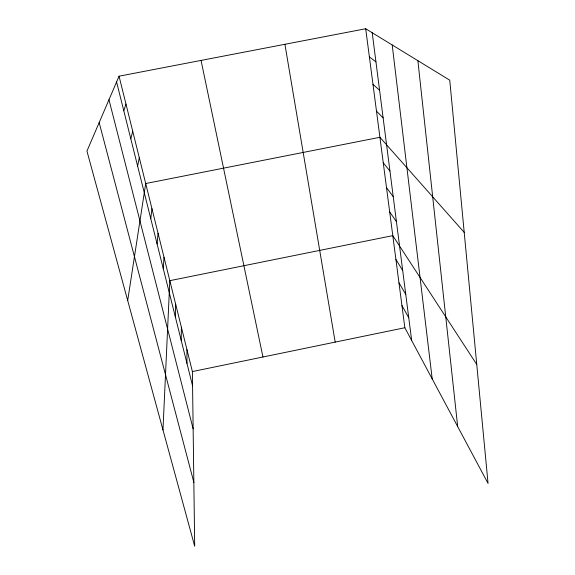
<?xml version="1.0" encoding="UTF-8"?>
<svg xmlns="http://www.w3.org/2000/svg" width="575" height="575" viewBox="0 0 575 575"><rect width="100%" height="100%" fill="white"/><g stroke="black" fill="none" stroke-linecap="round" stroke-linejoin="round"><path stroke-width="0.86" d="M181.211 340.386L181.377 327.204M175.317 316.818L175.67 304.218M162.969 429.906L169.819 280.672L392.79 235.635L476.747 364.442M163.257 268.597L164.012 257.255M157.09 243.944L158.053 233.278M150.772 218.665L151.951 208.703M127.693 300.509L145.705 183.526L379.91 137.288L464.205 232.365M137.626 166.125L139.294 157.708M130.798 138.812L132.717 131.229M123.783 110.767L125.975 104.068M119.054 76.195L86.947 151.088L194.695 546.25L192.388 371.565L119.054 76.195L365.7 28.75L449.751 80.184L488.053 483.417L404.85 327.736L365.7 28.75M192.388 371.565L404.85 327.736M369.387 56.925L375.942 61.863M372.988 84.388L379.579 90.239M376.496 111.169L383.122 117.875M383.252 162.775L389.943 171.062M386.508 187.644L393.228 196.664M389.685 211.923L396.427 221.641M395.916 259.483L402.694 270.509M398.964 282.771L405.756 294.407M401.939 305.519L408.753 317.731M99.166 122.59L193.854 482.368M108.962 99.727L193.143 428.864M116.581 81.959L192.582 385.832M201.056 60.418L262.955 357.01M284.912 44.289L335.189 342.111M372.212 32.732L411.671 340.501M392.207 44.972L432.206 378.932M417.874 60.677L457.693 426.621M186.947 349.643L186.961 363.386"/></g></svg>
